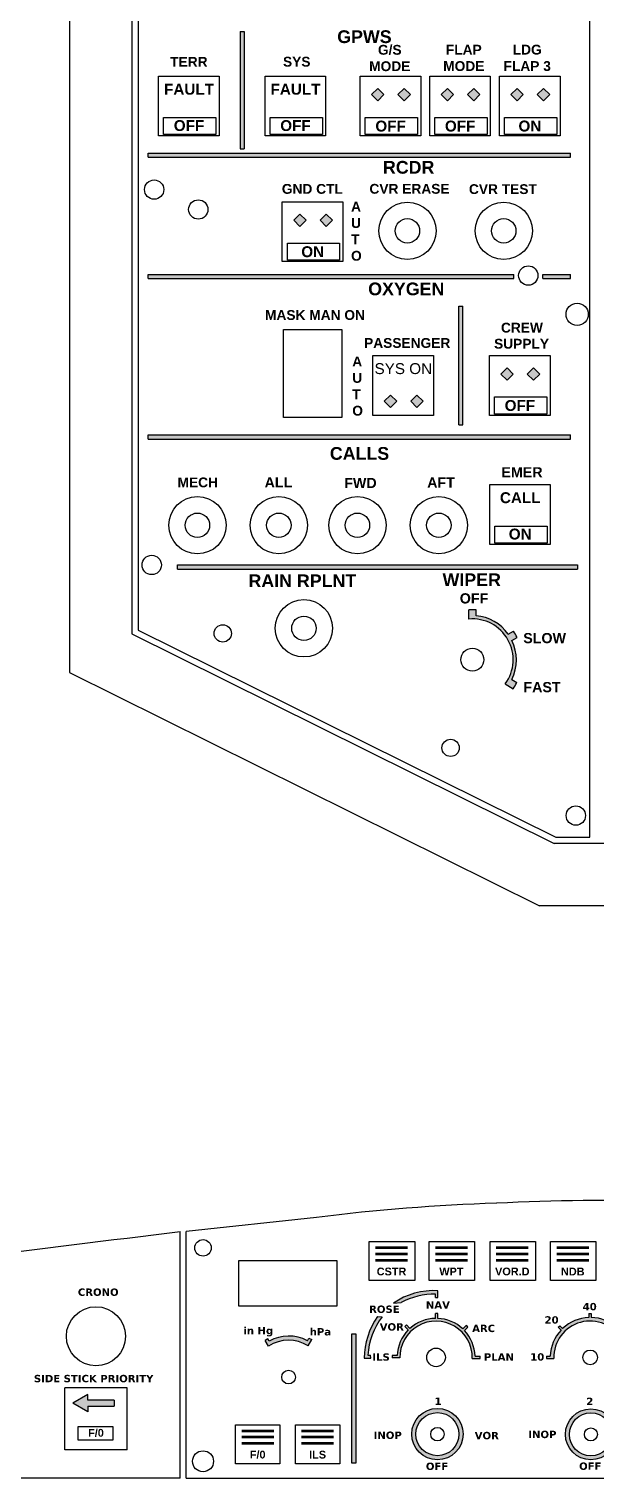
# Model space of a CAD drawing. Header units: millimetres. Extents: x -710 to 7903, y -55 to 3601.
# Drawn here: x 2182 to 2364, y 1146 to 1611.2 of the extents above; entities that cross this region are included whole.
import ezdxf

# ---------------------------------------------------------------- set-up
doc = ezdxf.new("R2010")
doc.units = ezdxf.units.MM
doc.styles.get("Standard").update_dxf_attribs({"font": 'sanss___.ttf'})

msp = doc.modelspace()

# ---------------------------------------------------------------- hatches: boundary and pattern name
for points in [[(2249.774102156025, 1610.437837449909), (2251.109183357613, 1610.437837449909), (2251.109183357613, 1572.74308290357), (2249.774102156025, 1572.74308290357)], [(2220.243388774687, 1531.108130221647), (2220.243388774688, 1532.443212786499), (2337.648922209711, 1532.443212786498), (2337.64892220971, 1531.108130221648)], [(2355.790254275174, 1532.443212786499), (2346.904710732076, 1532.443212786498), (2346.904710732076, 1531.108130221648), (2355.790254275174, 1531.108130221648)], [(2321.291446332881, 1522.236124427239), (2319.95636376803, 1522.236124427239), (2319.95636376803, 1484.161038752533), (2321.291446332881, 1484.161038752533)], [(2220.243388774688, 1479.589146434583), (2220.243388774688, 1480.924228999434), (2355.790254275174, 1480.924228999434), (2355.790254275174, 1479.589146434583)], [(2358.091098987808, 1439.163194227965), (2358.091098987808, 1437.828111663114), (2229.680506981495, 1437.828111663114), (2229.680506981495, 1439.163194227965)], [(2337.48513096767, 1417.920593153518), (2335.843932890327, 1416.948856450029, 0.221169655125998), (2325.483612772814, 1422.85476305472), (2325.483612772814, 1424.762065691949, 0.03648828958334869), (2323.145506477664, 1424.762065691949), (2323.145506477664, 1421.817995785806, -0.6467469853858561), (2334.856605458722, 1400.976449700055), (2337.371236976806, 1399.445379505547, 0.03648828958335425), (2338.587174428776, 1401.442436630497), (2336.958081547492, 1402.434333668565, 0.233074119763535), (2337.035156380144, 1414.936959920699), (2338.676354457485, 1415.908696624188, 0.03648828958334508)], [(2286.896144243132, 1192.290182461262), (2285.669714743337, 1192.290182461263), (2285.669714743337, 1150.823212604221), (2286.896144243132, 1150.823212604221)], [(2209.367038984351, 1171.089814061514), (2200.829958054266, 1171.089814061514), (2200.829958054266, 1172.873648673949), (2196.050597136258, 1170.089814061514), (2200.829958054266, 1167.305979449079), (2200.829958054266, 1169.089814061513), (2209.36703898435, 1169.089814061514)]]:
    msp.add_hatch(color=1).paths.add_polyline_path(points)
h = msp.add_hatch(color=1)
h.paths.add_polyline_path([(2293.946492995974, 1592.168810223626), (2291.951132385152, 1590.173449612804), (2293.946492995972, 1588.178089001983), (2295.941853606793, 1590.173449612805)])
h.paths.add_polyline_path([(2302.426864705767, 1588.178089001983), (2304.422225316588, 1590.173449612804), (2302.426864705767, 1592.168810223626), (2300.431504094946, 1590.173449612804)])
h = msp.add_hatch(color=1)
h.paths.add_polyline_path([(2316.279831071159, 1592.168810223626), (2314.284470460337, 1590.173449612804), (2316.279831071158, 1588.178089001983), (2318.275191681979, 1590.173449612805)])
h.paths.add_polyline_path([(2324.760202780953, 1588.178089001983), (2326.755563391774, 1590.173449612804), (2324.760202780952, 1592.168810223626), (2322.764842170131, 1590.173449612804)])
h = msp.add_hatch(color=1)
h.paths.add_polyline_path([(2338.67184958288, 1592.179614856783), (2336.676488972058, 1590.184254245962), (2338.671849582879, 1588.18889363514), (2340.6672101937, 1590.184254245962)])
h.paths.add_polyline_path([(2347.152221292674, 1588.188893635141), (2349.147581903495, 1590.184254245962), (2347.152221292673, 1592.179614856783), (2345.156860681853, 1590.184254245961)])
h = msp.add_hatch(color=1)
h.paths.add_polyline_path([(2220.243388774687, 1570.058409181916), (2220.243388774688, 1571.393491746767), (2355.790254275174, 1571.393491746767), (2355.790254275174, 1570.058409181916)])
edge = h.paths.add_edge_path()
edge.add_line((2249.774102156025, 1572.74308290357), (2251.109183357613, 1572.74308290357))
h = msp.add_hatch(color=1)
h.paths.add_polyline_path([(2268.947340679952, 1551.836621565699), (2266.95198006913, 1549.841260954877), (2268.947340679951, 1547.845900344056), (2270.942701290772, 1549.841260954877)])
h.paths.add_polyline_path([(2277.427712389746, 1547.845900344056), (2279.423073000567, 1549.841260954877), (2277.427712389745, 1551.836621565699), (2275.432351778924, 1549.841260954877)])
h = msp.add_hatch(color=1)
h.paths.add_polyline_path([(2335.458644561794, 1502.466949108923), (2333.463283950972, 1500.471588498101), (2335.458644561792, 1498.47622788728), (2337.454005172614, 1500.471588498102)])
h.paths.add_polyline_path([(2343.939016271588, 1498.47622788728), (2345.934376882408, 1500.471588498101), (2343.939016271587, 1502.466949108923), (2341.943655660766, 1500.471588498101)])
h = msp.add_hatch(color=1)
h.paths.add_polyline_path([(2298.035398149575, 1493.73048322876), (2296.040037538753, 1491.735122617938), (2298.035398149574, 1489.739762007116), (2300.030758760395, 1491.735122617938)])
h.paths.add_polyline_path([(2306.515769859369, 1489.739762007117), (2308.51113047019, 1491.735122617938), (2306.515769859368, 1493.73048322876), (2304.520409248547, 1491.735122617938)])
h = msp.add_hatch(color=1)
edge = h.paths.add_edge_path()
edge.add_line((2298.958042026257, 1202.178032038128), (2301.451094450947, 1202.35518552245))
edge.add_arc((2311.95281813794, 1183.197891530912), 21.84692457706874, 88.47758791222412, 118.7308520827053, ccw=False)
edge.add_line((2312.533246727117, 1205.037104340192), (2312.523835826768, 1203.991498684932))
edge.add_line((2312.523835826768, 1203.991498684932), (2313.247761548017, 1203.991498684932))
edge.add_line((2313.247761548017, 1203.991498684932), (2313.26730322275, 1206.162692179475))
edge.add_arc((2311.95281813794, 1183.197891530912), 23.00238987293322, 86.7240143421788, 124.3975392024449)
h = msp.add_hatch(color=1)
edge = h.paths.add_edge_path()
edge.add_arc((2312.603244113617, 1184.462735170721), 21.84692457706874, 142.2335688719517, 177.2953072514814)
edge.add_line((2290.780656717583, 1185.493653605215), (2291.661341625731, 1185.488681296172))
edge.add_line((2291.661341625731, 1185.488681296173), (2291.678836310774, 1184.492090548895))
edge.add_line((2291.678836310774, 1184.492090548895), (2289.600890936288, 1184.503822538941))
edge.add_arc((2312.603244113617, 1184.462735170721), 23.00238987293322, 144.3759360699913, 179.897656980204, ccw=False)
edge.add_line((2293.905608874151, 1197.860808775472), (2295.332945007175, 1197.842753192015))
h = msp.add_hatch(color=1)
edge = h.paths.add_edge_path()
edge.add_line((2300.138731830526, 1185.327850111451), (2298.565480608859, 1185.346751013617))
edge.add_arc((2312.665143082857, 1184.767749478628), 14.1115457926554, 177.6484745229684, 180.5879819841176)
edge.add_line((2298.554340349644, 1184.622936210897), (2301.023775719241, 1184.593268630994))
edge.add_arc((2312.665143082857, 1184.767749478628), 11.64267484991538, -1.5469983685683246, 180.8586850141013, ccw=False)
edge.add_line((2324.303574367997, 1184.453432947184), (2326.773187943017, 1184.453432947184))
edge.add_arc((2312.665143082857, 1184.767749478628), 14.1115457926554, 358.723704661415, 361.6632121225643)
edge.add_line((2326.770743707732, 1185.177329348424), (2325.197378953273, 1185.177329348424))
edge.add_arc((2312.665143082857, 1184.767749478628), 12.53892705064719, 1.871880504330658, 43.40593156544769)
edge.add_line((2321.774717924112, 1193.384032772081), (2322.881847357532, 1194.501950957026))
edge.add_arc((2312.665143082857, 1184.767749478628), 14.1115457926554, 43.61459994721569, 46.55410740836492)
edge.add_line((2322.369219332881, 1195.013071766967), (2321.262305784644, 1193.895371570962))
edge.add_arc((2312.665143082857, 1184.767749478628), 12.53892705064719, 46.71421066988881, 87.6124467758218)
edge.add_line((2313.187497305494, 1197.295791530263), (2313.201657691052, 1198.869092561235))
edge.add_arc((2312.665143082857, 1184.767749478628), 14.1115457926554, 87.82111515758584, 90.76062261873506)
edge.add_line((2312.477812606915, 1198.878051812419), (2312.463654982567, 1197.305057567962))
edge.add_arc((2312.665143082857, 1184.767749478628), 12.53892705064719, 90.92072588025849, 131.9665556192086)
edge.add_line((2304.280403843067, 1194.090884115764), (2303.190648616257, 1195.22574542721))
edge.add_arc((2312.665143082857, 1184.767749478628), 14.1115457926554, 132.1752240009748, 135.114731462124)
edge.add_line((2302.666812274365, 1194.726118105173), (2303.756355003884, 1193.5914780865))
edge.add_arc((2312.665143082857, 1184.767749478628), 12.53892705064719, 135.2748347236487, 177.4398061412016)
h = msp.add_hatch(color=1)
edge = h.paths.add_edge_path()
edge.add_line((2348.061980962897, 1185.177329348423), (2349.324247994291, 1185.177329348424))
edge.add_arc((2362.132632319415, 1184.767749478628), 12.8149313181858, 136.8009971034348, 178.1684494035978, ccw=False)
edge.add_line((2352.790796763113, 1193.540011052979), (2351.898715276836, 1194.433044468024))
edge.add_line((2351.898715276836, 1194.433044468024), (2352.410860218641, 1194.944643489044))
edge.add_line((2352.410860218641, 1194.944643489044), (2353.30103937638, 1194.053514432489))
edge.add_arc((2362.132632319415, 1184.767749478628), 12.8149313181858, 91.89138336650109, 133.5639909175042, ccw=False)
edge.add_line((2361.709677150666, 1197.57569910435), (2361.708358992156, 1198.837965447482))
edge.add_line((2361.708358992156, 1198.837965447482), (2362.432254998683, 1198.838721397038))
edge.add_line((2362.432254998683, 1198.838721397038), (2362.433570346273, 1197.579146787033))
edge.add_arc((2362.132632319415, 1184.767749478628), 12.8149313181858, 46.761469991794286, 88.65437718057132, ccw=False)
edge.add_line((2370.911336534845, 1194.103531019977), (2371.804985164936, 1194.994996209696))
edge.add_line((2371.804985164936, 1194.994996209696), (2372.31623074659, 1194.482498448759))
edge.add_line((2372.31623074659, 1194.482498448759), (2371.424487786909, 1193.592934273351))
edge.add_arc((2362.132632319415, 1184.767749478628), 12.8149313181858, 1.6475024252832782, 43.52446380586389, ccw=False)
edge.add_line((2374.942266232028, 1185.136183617458), (2376.204526751059, 1185.132128911492))
edge.add_line((2376.204526751059, 1185.132128911492), (2376.202201421328, 1184.408236245023))
edge.add_line((2376.202201421328, 1184.408236245023), (2374.942632623003, 1184.412282304489))
edge.add_arc((2362.132632319415, 1184.767749478628), 12.8149313181858, 316.64453830124387, 358.4104962393536, ccw=False)
edge.add_line((2371.450478474208, 1175.970010693836), (2372.34484144776, 1175.083080707959))
edge.add_line((2372.34484144776, 1175.083080707959), (2371.835109773474, 1174.569077186613))
edge.add_line((2371.835109773474, 1174.569077186613), (2370.125766478817, 1176.264214249555))
edge.add_arc((2362.132632319415, 1184.767749478628), 11.67048863939656, 313.2278543330047, 541.5433105788012)
edge.add_line((2350.466377127609, 1184.453432947186), (2348.061980962897, 1184.453432947185))
edge.add_line((2348.061980962897, 1184.453432947186), (2348.061980962897, 1185.177329348424))
h = msp.add_hatch(color=1)
edge = h.paths.add_edge_path()
edge.add_line((2258.639656800955, 1190.711950010859), (2257.758721635862, 1190.215918322819))
edge.add_line((2257.758721635862, 1190.215918322819), (2258.883295095797, 1188.376533320971))
edge.add_arc((2265.325776408388, 1178.445315780006), 11.83784808607721, 57.85782101800601, 122.97188280811429, ccw=False)
edge.add_line((2271.62377266838, 1188.468782765943), (2272.757970787846, 1190.479239773783))
edge.add_line((2272.757970787846, 1190.479239773783), (2271.860167521314, 1190.944044566399))
edge.add_line((2271.860167521314, 1190.944044566399), (2271.401485295227, 1190.130993583525))
edge.add_arc((2265.325776408388, 1178.445315780006), 13.1707746243446, 62.52882421112632, 118.4202125991943)
edge.add_line((2259.057350389662, 1190.028758249887), (2258.639656800955, 1190.711950010859))
h = msp.add_hatch(color=1)
edge = h.paths.add_edge_path()
edge.add_arc((2313.094199822896, 1160.125036940756), 8.24633712981387, 0, 360)
edge = h.paths.add_edge_path(flags=16)
edge.add_arc((2313.094199822896, 1160.125036940756), 6.908921725760542, 0, 360)
h = msp.add_hatch(color=1)
edge = h.paths.add_edge_path(flags=16)
edge.add_arc((2362.355359689907, 1160.057336834334), 6.898644365194061, 0, 360)
edge = h.paths.add_edge_path()
edge.add_arc((2362.355359689907, 1160.057336834334), 8.150397228294633, 0, 360)

# ---------------------------------------------------------------- linework, layer by layer
at = {"color": 5}
for p, q in [((2195.028840491741, 1987.368882840688), (2195.028840491736, 1404.612774455999)), ((2215.028840491742, 1967.368882840689), (2215.028840491736, 1417.018717616041)), ((2217.028840491739, 1708.822799880535), (2217.028840491736, 1418.259311932045)), ((2362.028897205673, 1351.7876555062), (2362.028897205673, 1708.822799880535)), ((2215.028840491736, 1417.018717616041), (2350.598105426001, 1349.7876555062)), ((2217.028840491736, 1418.259311932045), (2351.066788395816, 1351.7876555062)), ((2195.028840491736, 1404.612774455998), (2345.911275727845, 1329.7876555062)), ((2702.45967404286, 1349.7876555062), (2350.598105426001, 1349.7876555062)), ((2351.066788395816, 1351.7876555062), (2362.028897205673, 1351.7876555062)), ((2707.146503741011, 1329.787655506199), (2345.911275727845, 1329.7876555062)), ((2274.303703137005, 1229.702574828565), (2232.482708255749, 1225.197055684428)), ((2230.482708255748, 1146.042968357387), (2230.482708255749, 1225.197055684428)), ((2232.482708255748, 1146.042968357387), (2232.482708255749, 1225.197055684428)), ((2193.482708255743, 1155.042148988647), (2193.482708255743, 1175.042148988647)), ((2213.482708255744, 1175.042148988647), (2193.482708255744, 1175.042148988647)), ((2213.482708255744, 1155.042148988647), (2213.482708255744, 1175.042148988646)), ((2213.482708255744, 1155.042148988647), (2193.482708255744, 1155.042148988647)), ((2230.482708255749, 1146.042968357387), (2094.482708255748, 1146.042968357387)), ((2232.482708255748, 1146.042968357387), (2387.702733985218, 1146.042968357387))]:
    msp.add_line(p, q, dxfattribs=at)
at = {"color": 1}
for p, q in [((2249.774102156025, 1610.437837449909), (2249.774102156025, 1572.74308290357)), ((2249.774102156025, 1610.437837449909), (2251.109183357613, 1610.437837449909)), ((2251.109183357613, 1610.437837449909), (2251.109183357613, 1572.74308290357)), ((2293.946492995974, 1592.168810223626), (2291.951132385152, 1590.173449612805)), ((2293.946492995974, 1592.168810223626), (2295.941853606794, 1590.173449612805)), ((2302.426864705767, 1592.168810223626), (2300.431504094946, 1590.173449612805)), ((2302.426864705767, 1592.168810223626), (2304.422225316589, 1590.173449612805)), ((2316.279831071159, 1592.168810223626), (2314.284470460337, 1590.173449612805)), ((2316.279831071159, 1592.168810223626), (2318.275191681979, 1590.173449612805)), ((2324.760202780952, 1592.168810223626), (2322.764842170132, 1590.173449612805)), ((2324.760202780952, 1592.168810223626), (2326.755563391774, 1590.173449612805)), ((2338.67184958288, 1592.179614856783), (2336.676488972058, 1590.184254245962)), ((2338.67184958288, 1592.179614856783), (2340.667210193701, 1590.184254245962)), ((2347.152221292673, 1592.179614856783), (2345.156860681853, 1590.184254245962)), ((2347.152221292673, 1592.179614856783), (2349.147581903495, 1590.184254245962)), ((2291.951132385152, 1590.173449612805), (2293.946492995972, 1588.178089001983)), ((2295.941853606794, 1590.173449612805), (2293.946492995972, 1588.178089001983)), ((2300.431504094946, 1590.173449612805), (2302.426864705768, 1588.178089001983)), ((2304.422225316589, 1590.173449612805), (2302.426864705768, 1588.178089001983)), ((2314.284470460337, 1590.173449612805), (2316.279831071158, 1588.178089001983)), ((2318.275191681979, 1590.173449612805), (2316.279831071158, 1588.178089001983)), ((2322.764842170132, 1590.173449612805), (2324.760202780953, 1588.178089001983)), ((2326.755563391774, 1590.173449612805), (2324.760202780953, 1588.178089001983)), ((2336.676488972058, 1590.184254245962), (2338.671849582879, 1588.18889363514)), ((2340.667210193701, 1590.184254245962), (2338.671849582879, 1588.18889363514)), ((2345.156860681853, 1590.184254245962), (2347.152221292675, 1588.18889363514)), ((2349.147581903495, 1590.184254245962), (2347.152221292675, 1588.18889363514)), ((2249.774102156025, 1572.74308290357), (2251.109183357613, 1572.74308290357)), ((2220.243388774688, 1571.393491746767), (2355.790254275174, 1571.393491746767)), ((2220.243388774687, 1570.058409181916), (2220.243388774687, 1571.393491746767)), ((2220.243388774688, 1570.058409181916), (2355.790254275174, 1570.058409181916)), ((2355.790254275174, 1570.058409181916), (2355.790254275174, 1571.393491746767)), ((2268.947340679952, 1551.836621565699), (2266.95198006913, 1549.841260954877)), ((2266.95198006913, 1549.841260954877), (2268.947340679951, 1547.845900344056)), ((2268.947340679952, 1551.836621565699), (2270.942701290772, 1549.841260954877)), ((2270.942701290772, 1549.841260954877), (2268.947340679951, 1547.845900344056)), ((2277.427712389745, 1551.836621565699), (2275.432351778925, 1549.841260954877)), ((2275.432351778925, 1549.841260954877), (2277.427712389746, 1547.845900344056)), ((2277.427712389745, 1551.836621565699), (2279.423073000567, 1549.841260954877)), ((2279.423073000567, 1549.841260954877), (2277.427712389746, 1547.845900344056)), ((2220.243388774688, 1532.443212786499), (2337.64892220971, 1532.443212786498)), ((2220.243388774687, 1531.108130221647), (2220.243388774687, 1532.443212786499)), ((2220.243388774688, 1531.108130221647), (2337.64892220971, 1531.108130221648)), ((2337.648922209711, 1531.108130221648), (2337.648922209711, 1532.443212786498)), ((2346.904710732076, 1531.108130221648), (2346.904710732076, 1532.443212786498)), ((2346.904710732076, 1532.443212786498), (2355.790254275174, 1532.443212786499)), ((2346.904710732076, 1531.108130221648), (2355.790254275174, 1531.108130221648)), ((2355.790254275174, 1531.108130221648), (2355.790254275174, 1532.443212786499)), ((2319.95636376803, 1484.161038752533), (2319.95636376803, 1522.236124427239)), ((2319.95636376803, 1522.236124427239), (2321.291446332881, 1522.236124427239)), ((2321.291446332881, 1484.161038752533), (2321.291446332881, 1522.236124427239)), ((2335.458644561794, 1502.466949108923), (2333.463283950972, 1500.471588498102)), ((2333.463283950972, 1500.471588498102), (2335.458644561792, 1498.47622788728)), ((2335.458644561794, 1502.466949108923), (2337.454005172614, 1500.471588498102)), ((2337.454005172614, 1500.471588498102), (2335.458644561792, 1498.47622788728)), ((2343.939016271587, 1502.466949108923), (2341.943655660767, 1500.471588498102)), ((2341.943655660767, 1500.471588498102), (2343.939016271588, 1498.47622788728)), ((2343.939016271587, 1502.466949108923), (2345.934376882409, 1500.471588498102)), ((2345.934376882409, 1500.471588498102), (2343.939016271588, 1498.47622788728)), ((2298.035398149575, 1493.73048322876), (2296.040037538753, 1491.735122617938)), ((2298.035398149575, 1493.73048322876), (2300.030758760395, 1491.735122617938)), ((2306.515769859368, 1493.73048322876), (2304.520409248548, 1491.735122617938)), ((2306.515769859368, 1493.73048322876), (2308.51113047019, 1491.735122617938)), ((2296.040037538753, 1491.735122617938), (2298.035398149574, 1489.739762007116)), ((2300.030758760395, 1491.735122617938), (2298.035398149574, 1489.739762007116)), ((2304.520409248548, 1491.735122617938), (2306.515769859369, 1489.739762007116)), ((2308.51113047019, 1491.735122617938), (2306.515769859369, 1489.739762007116)), ((2319.95636376803, 1484.161038752533), (2321.291446332881, 1484.161038752533)), ((2220.243388774688, 1480.924228999434), (2355.790254275174, 1480.924228999434)), ((2220.243388774688, 1479.589146434583), (2220.243388774687, 1480.924228999434)), ((2220.243388774688, 1479.589146434583), (2355.790254275174, 1479.589146434583)), ((2355.790254275174, 1479.589146434583), (2355.790254275174, 1480.924228999434)), ((2229.680506981495, 1439.163194227965), (2358.091098987808, 1439.163194227965)), ((2229.680506981495, 1437.828111663114), (2229.680506981495, 1439.163194227965)), ((2229.680506981495, 1437.828111663114), (2358.091098987808, 1437.828111663114)), ((2358.091098987808, 1439.163194227965), (2358.091098987808, 1437.828111663114)), ((2323.145506477664, 1421.817995785806), (2323.145506477664, 1424.762065691949)), ((2325.483612772814, 1422.85476305472), (2325.483612772814, 1424.762065691949)), ((2335.843932890327, 1416.948856450029), (2337.48513096767, 1417.920593153518)), ((2337.035156380144, 1414.9369599207), (2338.676354457486, 1415.908696624189)), ((2334.856605458722, 1400.976449700055), (2337.371236976806, 1399.445379505547)), ((2336.958081547492, 1402.434333668565), (2338.587174428777, 1401.442436630497)), ((2312.523835826768, 1203.991498684932), (2312.533246727117, 1205.037104340192)), ((2313.247761548017, 1203.991498684932), (2313.26730322275, 1206.162692179475)), ((2298.958042026257, 1202.178032038128), (2301.451094450947, 1202.35518552245)), ((2312.523835826768, 1203.991498684932), (2313.247761548017, 1203.991498684932)), ((2293.905608874151, 1197.860808775472), (2295.332945007175, 1197.842753192015)), ((2312.463654982567, 1197.305057567962), (2312.477812606915, 1198.878051812419)), ((2313.187497305494, 1197.295791530263), (2313.201657691052, 1198.869092561235)), ((2361.708358992156, 1198.837965447482), (2362.432254998683, 1198.838721397038)), ((2361.708358992156, 1198.837965447482), (2361.709677150666, 1197.57569910435)), ((2362.432254998683, 1198.838721397038), (2362.433570346273, 1197.579146787033)), ((2271.401485295227, 1190.130993583525), (2271.860167521314, 1190.944044566399)), ((2271.860167521314, 1190.944044566399), (2272.757970787846, 1190.479239773783)), ((2303.756355003884, 1193.5914780865), (2302.666812274365, 1194.726118105173)), ((2304.280403843067, 1194.090884115764), (2303.190648616257, 1195.22574542721)), ((2321.262305784644, 1193.895371570962), (2322.369219332881, 1195.013071766967)), ((2321.774717924112, 1193.384032772081), (2322.881847357532, 1194.501950957026)), ((2351.898715276836, 1194.433044468024), (2352.410860218641, 1194.944643489044)), ((2351.898715276836, 1194.433044468024), (2352.790796763113, 1193.540011052979)), ((2352.410860218641, 1194.944643489044), (2353.30103937638, 1194.053514432489)), ((2258.639656800955, 1190.711950010859), (2257.758721635862, 1190.215918322819)), ((2258.883295095797, 1188.376533320971), (2257.758721635862, 1190.215918322819)), ((2259.057350389662, 1190.028758249887), (2258.639656800955, 1190.711950010859)), ((2271.62377266838, 1188.468782765943), (2272.757970787846, 1190.479239773783)), ((2289.600890936288, 1184.503822538941), (2291.678836310774, 1184.492090548895)), ((2290.780656717583, 1185.493653605215), (2291.661341625731, 1185.488681296172)), ((2291.678836310774, 1184.492090548895), (2291.661341625731, 1185.488681296173)), ((2301.023775719241, 1184.593268630994), (2298.554340349644, 1184.622936210897)), ((2300.138731830526, 1185.327850111451), (2298.565480608859, 1185.346751013617)), ((2324.303574367997, 1184.453432947184), (2326.773187943017, 1184.453432947184)), ((2325.197378953273, 1185.177329348424), (2326.770743707732, 1185.177329348424)), ((2348.061980962897, 1185.177329348424), (2348.061980962897, 1184.453432947186)), ((2348.061980962897, 1185.177329348423), (2349.324247994291, 1185.177329348424)), ((2348.061980962897, 1184.453432947185), (2350.466377127609, 1184.453432947186)), ((2200.829958054266, 1172.873648673949), (2196.050597136258, 1170.089814061514)), ((2200.829958054266, 1171.089814061514), (2200.829958054266, 1172.873648673949)), ((2200.829958054266, 1167.305979449078), (2196.050597136258, 1170.089814061514)), ((2209.36703898435, 1171.089814061514), (2200.829958054266, 1171.089814061514)), ((2200.829958054266, 1169.089814061514), (2200.829958054266, 1167.305979449078)), ((2200.829958054266, 1169.089814061514), (2209.36703898435, 1169.089814061514)), ((2209.36703898435, 1171.089814061514), (2209.36703898435, 1169.089814061514))]:
    msp.add_line(p, q, dxfattribs=at)
at = {"color": 1, "lineweight": 80}
for p, q in [((2303.502059442659, 1219.924402780404), (2293.223244125775, 1219.924402780404)), ((2322.718018361189, 1219.924402780404), (2312.439203044305, 1219.924402780404)), ((2342.273582493109, 1219.924402780404), (2331.994767176225, 1219.924402780404)), ((2361.684630768049, 1219.924402780404), (2351.405815451165, 1219.924402780404)), ((2303.502059442659, 1217.924402780404), (2293.223244125775, 1217.924402780404)), ((2303.502059442659, 1215.924402780404), (2293.223244125775, 1215.924402780404)), ((2322.718018361189, 1217.924402780404), (2312.439203044305, 1217.924402780404)), ((2322.718018361189, 1215.924402780404), (2312.439203044305, 1215.924402780404)), ((2342.273582493109, 1217.924402780404), (2331.994767176225, 1217.924402780404)), ((2342.273582493109, 1215.924402780404), (2331.994767176225, 1215.924402780404)), ((2361.684630768049, 1217.924402780404), (2351.405815451165, 1217.924402780404)), ((2361.684630768049, 1215.924402780404), (2351.405815451165, 1215.924402780404)), ((2260.533437673825, 1161.127379293443), (2250.254622356941, 1161.127379293443)), ((2260.533437673825, 1159.127379293443), (2250.254622356941, 1159.127379293443)), ((2279.773581494333, 1161.127379293443), (2269.494766177449, 1161.127379293443)), ((2279.773581494333, 1159.127379293443), (2269.494766177449, 1159.127379293443)), ((2260.533437673825, 1157.127379293443), (2250.254622356941, 1157.127379293443)), ((2279.773581494333, 1157.127379293443), (2269.494766177449, 1157.127379293443))]:
    msp.add_line(p, q, dxfattribs=at)
at = {"color": 5}
for points in [[(2223.579134646846, 1596.130906137293), (2243.024208747525, 1596.130906137293), (2243.024208747525, 1576.909719982957), (2223.579134646846, 1576.909719982957)], [(2257.755528090477, 1596.130906137293), (2277.200602191155, 1596.130906137293), (2277.200602191155, 1576.909719982957), (2257.755528090477, 1576.909719982957)], [(2288.284077715431, 1596.130906137293), (2307.72915181611, 1596.130906137293), (2307.72915181611, 1576.909719982957), (2288.284077715431, 1576.909719982957)], [(2310.617415790617, 1596.130906137293), (2330.062489891295, 1596.130906137293), (2330.062489891295, 1576.909719982957), (2310.617415790617, 1576.909719982957)], [(2333.009434302338, 1596.14171077045), (2352.454508403016, 1596.14171077045), (2352.454508403016, 1576.920524616114), (2333.009434302338, 1576.920524616114)], [(2263.28492539941, 1555.798717479365), (2282.729999500088, 1555.798717479365), (2282.729999500088, 1536.577531325029), (2263.28492539941, 1536.577531325029)], [(2263.651646426175, 1514.758751009926), (2282.363278473323, 1514.758751009926), (2282.363278473323, 1486.539759729834), (2263.651646426175, 1486.539759729834)], [(2292.372982869033, 1506.42904502259), (2311.818056969711, 1506.42904502259), (2311.818056969711, 1487.207858868254), (2292.372982869033, 1487.207858868254)], [(2329.796229281251, 1506.42904502259), (2349.24130338193, 1506.42904502259), (2349.24130338193, 1487.207858868254), (2329.796229281251, 1487.207858868254)], [(2329.897335389063, 1464.984182276703), (2349.342409489742, 1464.984182276703), (2349.342409489742, 1445.762996122367), (2329.897335389063, 1445.762996122367)], [(2291.223244125775, 1221.953061317806), (2305.811376960501, 1221.953061317806), (2305.811376960501, 1209.419467141751), (2291.223244125775, 1209.419467141751)], [(2310.439203044305, 1221.953061317806), (2325.027335879031, 1221.953061317806), (2325.027335879031, 1209.419467141751), (2310.439203044305, 1209.419467141751)], [(2329.994767176225, 1221.953061317806), (2344.582900010952, 1221.953061317806), (2344.582900010952, 1209.419467141751), (2329.994767176225, 1209.419467141751)], [(2349.405815451165, 1221.953061317806), (2363.993948285891, 1221.953061317806), (2363.993948285891, 1209.419467141751), (2349.405815451165, 1209.419467141751)], [(2249.320046812267, 1215.8670121237), (2280.754132947578, 1215.8670121237), (2280.754132947578, 1201.207407986192), (2249.320046812267, 1201.207407986192)], [(2248.254622356941, 1163.127379293443), (2262.533437673825, 1163.127379293443), (2262.533437673825, 1150.62244365479), (2248.254622356941, 1150.62244365479)], [(2267.494766177449, 1163.127379293443), (2281.773581494333, 1163.127379293443), (2281.773581494333, 1150.62244365479), (2267.494766177449, 1150.62244365479)]]:
    msp.add_lwpolyline(points, close=True, dxfattribs=at)
at = {"color": 1}
for points in [[(2225.212631211777, 1582.813794871167), (2241.990051815309, 1582.813794871167), (2241.990051815309, 1577.318204252417), (2225.212631211777, 1577.318204252417)], [(2259.389024655407, 1582.813794871167), (2276.166445258939, 1582.813794871167), (2276.166445258939, 1577.318204252417), (2259.389024655407, 1577.318204252417)], [(2289.917574280362, 1582.813794871167), (2306.694994883894, 1582.813794871167), (2306.694994883894, 1577.318204252417), (2289.917574280362, 1577.318204252417)], [(2312.250912355547, 1582.813794871167), (2329.028332959079, 1582.813794871167), (2329.028332959079, 1577.318204252417), (2312.250912355547, 1577.318204252417)], [(2334.642930867269, 1582.824599504324), (2351.420351470801, 1582.824599504324), (2351.420351470801, 1577.329008885574), (2334.642930867269, 1577.329008885574)], [(2264.91842196434, 1542.48160621324), (2281.695842567872, 1542.48160621324), (2281.695842567872, 1536.98601559449), (2264.91842196434, 1536.98601559449)], [(2331.429725846182, 1493.111933756464), (2348.207146449714, 1493.111933756464), (2348.207146449714, 1487.616343137714), (2331.429725846182, 1487.616343137714)], [(2331.530831953994, 1451.667071010577), (2348.308252557526, 1451.667071010577), (2348.308252557526, 1446.171480391827), (2331.530831953994, 1446.171480391827)], [(2285.669714743337, 1192.290182461263), (2286.896144243132, 1192.290182461263), (2286.896144243132, 1150.823212604221), (2285.669714743337, 1150.823212604221)], [(2197.725554051631, 1162.529401092031), (2208.901384399385, 1162.529401092031), (2208.901384399385, 1158.186153636181), (2197.725554051631, 1158.186153636181)]]:
    msp.add_lwpolyline(points, close=True, dxfattribs=at)
for centre, radius in [((2222.161186685373, 1559.684477316116), 3.104933446619206), ((2236.325996787585, 1553.302843220529), 3.099020515007509), ((2342.276816470893, 1532.08618567632), 3.099020515007509), ((2357.963681951624, 1519.65196591528), 3.574439876962602), ((2221.383750030036, 1439.163194227965), 3.104933446619206), ((2244.189189247343, 1417.199547338189), 2.767461817957011), ((2317.32937062533, 1380.452400735557), 2.767461817957011), ((2357.531797257097, 1358.716563971586), 3.104933446619206), ((2237.848070551629, 1219.93910881045), 2.644995222152815), ((2312.665143082857, 1184.767749478628), 2.984510994812743), ((2362.132632319415, 1184.767749478628), 2.353669884359123), ((2265.325776408388, 1178.445315780006), 2.192645083346349), ((2313.094199822896, 1160.125036940756), 2.156048456516133), ((2362.355359689907, 1160.057336834334), 2.088348350094083), ((2237.848070551629, 1151.409695174853), 3.366358602761875)]:
    msp.add_circle(centre, radius)
for centre, radius in [((2303.469647054104, 1546.445079802043), 9.200066830669511), ((2334.394819123821, 1546.445079802043), 9.200066830669511), ((2313.094199822896, 1160.125036940756), 8.24633712981387), ((2362.355359689907, 1160.057336834334), 8.150397228294633), ((2313.094199822896, 1160.125036940756), 6.908921725760542), ((2362.355359689907, 1160.057336834334), 6.898644365194061)]:
    msp.add_circle(centre, radius, dxfattribs=at)
at = {"color": 5}
for centre, radius in [((2303.469647054104, 1546.445079802043), 3.917336145400418), ((2334.394819123821, 1546.445079802043), 3.917336145400418), ((2236.055001298198, 1451.923211612283), 9.200066830669511), ((2262.182548863835, 1451.923211612283), 9.200066830669511), ((2287.422385510165, 1451.923211612283), 9.200066830669511), ((2313.549933075803, 1451.923211612283), 9.200066830669511), ((2236.055001298198, 1451.923211612283), 3.917336145400418), ((2262.182548863835, 1451.923211612283), 3.917336145400418), ((2287.422385510165, 1451.923211612283), 3.917336145400418), ((2313.549933075803, 1451.923211612283), 3.917336145400418), ((2270.236327574564, 1418.842643852814), 9.200066830669511), ((2270.236327574564, 1418.842643852814), 3.917336145400418), ((2324.314559625239, 1408.763827776891), 3.670067766445503), ((2203.482708255749, 1191.543032958612), 9.5)]:
    msp.add_circle(centre, radius, dxfattribs=at)
at = {"color": 1}
for centre, radius, start, end in [((2324.314559625239, 1408.763827776891), 16.04089466484523, 85.82060416166851, 94.1793958383315), ((2324.314559625239, 1408.763827776891), 13.10641017467565, 323.5468274891426, 95.11741576471665), ((2324.314559625239, 1408.763827776891), 14.13934730692392, 35.37202150622731, 85.25732258899785), ((2324.314559625239, 1408.763827776891), 14.13934730692392, 333.4069206648614, 25.88666668422231), ((2324.314559625239, 1408.763827776891), 16.04089466484523, 26.44994825689342, 34.80873993355513), ((2324.314559625239, 1408.763827776891), 16.04089466484523, 324.4848474155269, 332.8436390921912), ((2311.95281813794, 1183.197891530912), 23.00238987293322, 86.7240143421788, 124.3975392024449), ((2311.95281813794, 1183.197891530912), 21.84692457706874, 88.47758791222405, 118.7308520827053), ((2312.603244113617, 1184.462735170721), 23.00238987293322, 144.3759360699913, 179.897656980204), ((2312.603244113617, 1184.462735170721), 21.84692457706874, 142.2335688719517, 177.2953072514814), ((2312.665143082857, 1184.767749478628), 11.64267484991538, 358.4530016314317, 180.8586850141013), ((2312.665143082857, 1184.767749478628), 12.53892705064719, 90.92072588025849, 131.9665556192086), ((2312.665143082857, 1184.767749478628), 14.1115457926554, 87.82111515758584, 90.76062261873506), ((2312.665143082857, 1184.767749478628), 12.53892705064719, 46.71421066988881, 87.6124467758218), ((2362.132632319415, 1184.767749478628), 11.67048863939656, 313.2278543330047, 181.5433105788012), ((2362.132632319415, 1184.767749478628), 12.8149313181858, 91.89138336650117, 133.5639909175042), ((2362.132632319415, 1184.767749478628), 12.8149313181858, 46.76146999179434, 88.65437718057132), ((2265.325776408388, 1178.445315780006), 13.1707746243446, 62.52882421112632, 118.4202125991943), ((2312.665143082857, 1184.767749478628), 12.53892705064719, 135.2748347236487, 177.4398061412016), ((2312.665143082857, 1184.767749478628), 14.1115457926554, 132.1752240009748, 135.114731462124), ((2312.665143082857, 1184.767749478628), 12.53892705064719, 1.871880504330658, 43.40593156544769), ((2312.665143082857, 1184.767749478628), 14.1115457926554, 43.61459994721569, 46.55410740836492), ((2362.132632319415, 1184.767749478628), 12.8149313181858, 136.8009971034348, 178.1684494035978), ((2265.325776408388, 1178.445315780006), 11.83784808607721, 57.85782101800592, 122.9718828081143), ((2312.665143082857, 1184.767749478628), 14.1115457926554, 177.6484745229684, 180.5879819841176), ((2312.665143082857, 1184.767749478628), 14.1115457926554, 358.723704661415, 1.663212122564252)]:
    msp.add_arc(centre, radius, start, end, dxfattribs=at)
at = {"color": 5}
for centre, radius, start, end in [((2352.735722234737, 603.8800555569005), 630.7181678430386, 91.87529487204205, 97.14342344390879), ((2371.705426118222, 388.6382775881586), 846.5558415890127, 88.91722112251284, 92.68015599049961), ((-2869.01417906633, 42429.18292315573), 41518.3491949112, 276.8661022770381, 277.0551774135484)]:
    msp.add_arc(centre, radius, start, end, dxfattribs=at)

# ---------------------------------------------------------------- texts
at = {"color": 1}
for s, insert, char_height, width, attachment_point in [('{\\fSansSerif|b1|i0|c2|p2;GPWS}', (2280.930756220563, 1610.82172610401), 4.091681838459591, 24.58259067507445, 1), ('{\\fSansSerif|b1|i0|c2|p2;G/S MODE}', (2297.800433134726, 1601.907821322609), 3.156440275383114, 19.8044, 5), ('{\\fSansSerif|b1|i0|c2|p2;FLAP MODE}', (2321.565352135382, 1601.9475210546), 3.156440275383114, 16.1233, 5), ('{\\fSansSerif|b1|i0|c2|p2;LDG FLAP 3}', (2341.919973435573, 1601.957599133367), 3.156440275383114, 15.5564, 5), ('{\\fSansSerif|b1|i0|c2|p2;TERR}', (2227.301937415386, 1602.27921091609), 3.156440275383114, 14.04395645771878, 1), ('{\\fSansSerif|b1|i0|c2|p2;SYS}', (2263.526266754353, 1602.319918430459), 3.156440275383114, 14.04393802674255, 1), ('{\\fSansSerif|b1|i0|c2|p2;FAULT\\P\\POFF}', (2233.351556520021, 1593.660132104675), 3.5, 20.9703, 2), ('{\\fSansSerif|b1|i0|c2|p2;FAULT\\P\\POFF}', (2267.527949963651, 1593.660132104675), 3.5, 20.9703, 2), ('{\\fSansSerif|b1|i0|c2|p2;OFF}', (2298.056499588606, 1581.824034349713), 3.5, 20.9703, 2), ('{\\fSansSerif|b1|i0|c2|p2;OFF}', (2320.389837663791, 1581.824034349713), 3.5, 20.9703, 2), ('{\\fSansSerif|b1|i0|c2|p2;ON}', (2342.781856175513, 1581.83483898287), 3.5, 20.9703, 2), ('{\\fSansSerif|b1|i0|c2|p2;RCDR}', (2295.604412314619, 1568.882081440711), 4.091686016511867, 24.58261577657378, 1), ('{\\fSansSerif|b1|i0|c2|p2;GND CTL}', (2263.148785880515, 1561.486226664156), 3.156443498452012, 31.79836251934984, 1), ('{\\fSansSerif|b1|i0|c2|p2;CVR ERASE}', (2291.271119113644, 1561.510017600969), 3.156443498452012, 31.79836251934984, 1), ('{\\fSansSerif|b1|i0|c2|p2;CVR TEST}', (2323.217201177548, 1561.41349762538), 3.156443498452012, 31.79836251934984, 1), ('{\\fSansSerif|b1|i0|c2|p2;A\\PU\\PT\\PO}', (2285.373757922718, 1555.795047380541), 3.156443498452012, 3.963454909443934, 1), ('{\\fSansSerif|b1|i0|c2|p2;ON}', (2273.057347272584, 1541.491845691786), 3.5, 20.9703, 2), ('{\\fSansSerif|b1|i0|c2|p2;OXYGEN}', (2290.866641636171, 1529.848603034022), 4.091686016511867, 24.58266462762907, 1), ('{\\fSansSerif|b1|i0|c2|p2;MASK MAN ON}', (2257.747477636173, 1520.993964209369), 3.156443498452012, 31.7984013691788, 1), ('{\\fSansSerif|b1|i0|c2|p2;CREW}', (2333.500159148835, 1516.93966970753), 3.156443498452012, 31.79836251934984, 1), ('{\\fSansSerif|b1|i0|c2|p2;PASSENGER}', (2289.552916471409, 1512.024915618523), 3.156443498452012, 31.79836251934984, 1), ('{\\fSansSerif|b1|i0|c2|p2;SUPPLY}', (2331.276868019424, 1511.773443967008), 3.156443498452012, 31.79836251934984, 1), ('{\\fSansSerif|b1|i0|c2|p2;A\\PU\\PT\\PO}', (2285.75896193788, 1506.061320790801), 3.156443498452012, 3.963454909443934, 1), ('SYS ON', (2302.145404742207, 1503.958270989972), 3.5, 20.9703, 2), ('{\\fSansSerif|b1|i0|c2|p2;OFF}', (2339.568651154426, 1492.12217323501), 3.5, 20.9703, 2), ('{\\fSansSerif|b1|i0|c2|p2;CALLS}', (2278.5626047511, 1477.026982633357), 4.091686016511867, 18.63070118750089, 1), ('{\\fSansSerif|b1|i0|c2|p2;EMER}', (2333.65307373792, 1470.568084934013), 3.273348813209493, 15.55156330624355, 1), ('{\\fSansSerif|b1|i0|c2|p2;MECH}', (2229.663160865413, 1467.252054881311), 3.156443498452012, 15.55157992094068, 1), ('{\\fSansSerif|b1|i0|c2|p2;ALL}', (2257.614755977339, 1467.329059662866), 3.273348813209493, 15.55156330624355, 1), ('{\\fSansSerif|b1|i0|c2|p2;FWD}', (2283.177502686779, 1467.135201833526), 3.273348813209493, 15.55156330624355, 1), ('{\\fSansSerif|b1|i0|c2|p2;AFT}', (2309.812154496198, 1467.278516863247), 3.273348813209493, 15.55156330624355, 1), ('{\\fSansSerif|b1|i0|c2|p2;CALL\\P\\PON}', (2339.669757262238, 1462.513408244085), 3.5, 20.9703, 2), ('{\\fSansSerif|b1|i0|c2|p2;RAIN RPLNT}', (2252.433890168479, 1436.141797017189), 4.091686016511867, 52.54145704334365, 1), ('{\\fSansSerif|b1|i0|c2|p2;WIPER}', (2314.748512564795, 1436.462695136184), 4.091686016511867, 18.63073239164086, 1), ('{\\fSansSerif|b1|i0|c2|p2;OFF}', (2320.275416591543, 1430.087676536081), 3.273348813209493, 15.55156330624355, 1), ('{\\fSansSerif|b1|i0|c2|p2;SLOW}', (2340.653195250603, 1417.332349010063), 3.273348813209493, 15.55156330624355, 1), ('{\\fSansSerif|b1|i0|c2|p2;FAST}', (2340.702492877148, 1401.592263144196), 3.273348813209493, 15.55156330624355, 1), ('{\\fSansSerif|b1|i0|c2|p2;CSTR}', (2298.362651784217, 1212.330497529745), 2.5, 10, 5), ('{\\fSansSerif|b1|i0|c2|p2;WPT}', (2317.578610702747, 1212.330497529745), 2.5, 10, 5), ('{\\fSansSerif|b1|i0|c2|p2;VOR.D}', (2337.134174834667, 1212.330497529745), 2.5, 10, 5), ('{\\fSansSerif|b1|i0|c2|p2;NDB}', (2356.545223109607, 1212.330497529745), 2.5, 10, 5), ('{\\fVerdana|b1|i0|c0|p34;CRONO}', (2197.670571032616, 1206.890086637658), 2.3590740411, 13.3459, 1), ('{\\fVerdana|b1|i0|c0|p34;ROSE}', (2291.171486795889, 1201.409066090591), 2.3590740411, 9.692016664758823, 1), ('{\\fVerdana|b1|i0|c0|p34;NAV}', (2309.395470514186, 1202.800756232309), 2.3590740411, 7.496345658190357, 1), ('{\\fVerdana|b1|i0|c0|p34;40}', (2359.729643414136, 1202.250743103164), 2.3590740411, 4.234964896435066, 1), ('{\\fVerdana|b1|i0|c0|p34;VOR}', (2294.573943419754, 1195.736035074295), 2.3590740411, 8.019460988817954, 1), ('{\\fVerdana|b1|i0|c0|p34;20}', (2347.498189086624, 1197.983894700802), 2.3590740411, 4.812461003942603, 1), ('{\\fVerdana|b1|i0|c0|p34;in Hg}', (2250.811302625062, 1194.565917706005), 2.3590740411, 12.82249070081634, 1), ('{\\fVerdana|b1|i0|c0|p34;hPa}', (2272.097797407851, 1194.184747254303), 2.3590740411, 10.20565807242939, 1), ('{\\fVerdana|b1|i0|c0|p34;ARC}', (2324.247408042841, 1195.263384251796), 2.3590740411, 13.29159909576118, 1), ('{\\fVerdana|b1|i0|c0|p34;ILS}', (2292.194427806455, 1186.066860367534), 2.3590740411, 6.092529333709683, 1), ('{\\fVerdana|b1|i0|c0|p34;PLAN}', (2328.009106380845, 1186.086536951434), 2.3590740411, 5.587409743412765e-14, 1), ('{\\fVerdana|b1|i0|c0|p34;10}', (2342.894197018762, 1186.10237921273), 2.3590740411, 4.619962301439657, 1), ('{\\fVerdana|b1|i0|c0|p34;SIDE STICK PRIORITY}', (2183.553168765452, 1179.149385289132), 2.3590740411, 41.08322383445167, 1), ('{\\fVerdana|b1|i0|c0|p34;1}', (2312.184946332765, 1171.856741753466), 2.3590740411, 1.983998185847633, 1), ('{\\fVerdana|b1|i0|c0|p34;2}', (2360.895991875326, 1171.846154645384), 2.3590740411, 2.936742313468087, 1), ('{\\fSansSerif|b1|i0|c2|p2;F/0}', (2203.482708255743, 1160.514749842032), 2.5, 10, 5), ('{\\fVerdana|b1|i0|c0|p34;INOP}', (2292.62144299438, 1160.957976397159), 2.3590740411, 13.34585853821721, 1), ('{\\fVerdana|b1|i0|c0|p34;VOR}', (2325.070199723607, 1160.845878622194), 2.3590740411, 11.2523904679224, 1), ('{\\fVerdana|b1|i0|c0|p34;INOP}', (2342.267835931681, 1161.22688587038), 2.3590740411, 13.34585853821721, 1), ('{\\fSansSerif|b1|i0|c2|p2;F/0}', (2255.394030015383, 1153.533474042784), 2.5, 10, 5), ('{\\fSansSerif|b1|i0|c2|p2;ILS}', (2274.634173835891, 1153.533474042784), 2.5, 10, 5), ('{\\fVerdana|b1|i0|c0|p34;OFF}', (2309.393582334477, 1150.982115403338), 2.3590740411, 6.685510337099802, 1), ('{\\fVerdana|b1|i0|c0|p34;OFF}', (2358.579832506935, 1151.031969277359), 2.3590740411, 6.685510337099802, 1)]:
    msp.add_mtext(s, dxfattribs=dict(at, insert=insert, char_height=char_height, width=width, attachment_point=attachment_point))

doc.saveas('drawing.dxf')
